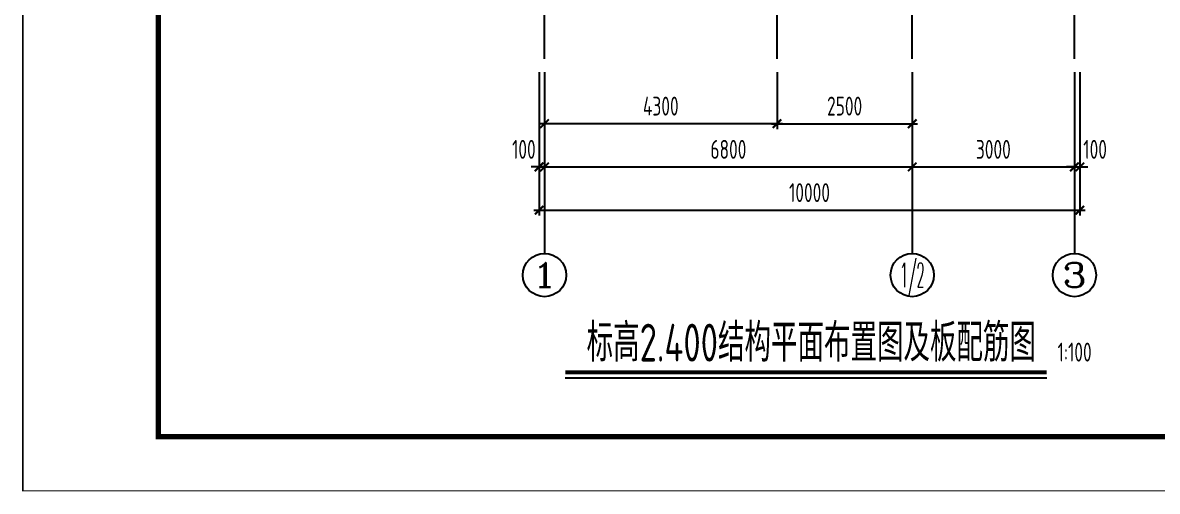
# Model space of a CAD drawing. Extents: x 287149 to 898857, y 100802 to 160212.
# Drawn here: x 710637 to 731619, y 100812 to 109480 of the extents above; entities that cross this region are included whole.
import ezdxf
from ezdxf.enums import TextEntityAlignment as Align

# ---------------------------------------------------------------- set-up
doc = ezdxf.new("R2010")
doc.units = 0
doc.header["$LTSCALE"] = 1000
doc.linetypes.add('DOTE', pattern=[2.42, 2, -0.2, 0.02, -0.2])
doc.layers.get('0').update_dxf_attribs({"linetype": 'CONTINUOUS'})
doc.layers.get('DEFPOINTS').update_dxf_attribs({"linetype": 'CONTINUOUS'})
for name, color, linetype in [('AXIS', 8, 'DOTE'), ('AXIS_DIM', 3, 'CONTINUOUS'), ('AXIS_TEXT', 3, 'CONTINUOUS'), ('FRAME', 3, 'CONTINUOUS'), ('TEXT', 7, 'CONTINUOUS'), ('填充', 8, 'CONTINUOUS'), ('第三道尺寸线', 4, 'CONTINUOUS')]:
    doc.layers.add(name, color=color, linetype=linetype)
doc.styles.add('_AXIS', font='complex.shx', dxfattribs={"bigfont": 'gbcbig.shx'})
doc.styles.add('COMPLEX', font='COMPLEX')
doc.styles.add('TSSD_Dimension', font='tssdeng.shx', dxfattribs={"width": 0.7, "bigfont": 'hztxt.shx'})
doc.styles.add('TSSD_Rein', font='tssdeng.shx', dxfattribs={"width": 0.7, "bigfont": 'hztxt.shx'})
doc.dimstyles.new('TSSD_100_100', dxfattribs={"dimtxt": 350, "dimasz": 150, "dimexe": 100, "dimexo": 250, "dimgap": 150, "dimtad": 1, "dimdec": 0, "dimzin": 0, "dimdsep": 46, "dimtxsty": 'TSSD_Dimension', "dimblk": 'ARCHTICK', "dimcen": 0, "dimdle": 100, "dimclrd": 3, "dimclre": 3, "dimclrt": 7, "dimadec": 0, "dimazin": 0, "dimtfac": 1, "dimtdec": 0, "dimtix": 1, "dimtmove": 2, "dimatfit": 3, "dimfxl": 100, "dimtolj": 1, "dimtzin": 0, "dimarcsym": 0})

# ---------------------------------------------------------------- blocks, each defined once
blk = doc.blocks.new('_ARCHTICK')
at = {"color": 0}
blk.add_lwpolyline([(-0.53, -0.53, 0.25, 0.25, 0), (0.53, 0.53, 0.5, 0.5, 0)], format="xyseb", dxfattribs=at)
blk = doc.blocks.new('*D242')
at = {"layer": 'AXIS_DIM', "color": 3, "lineweight": -2}
for p, q in [((720287, 108562), (720287, 106712)), ((727087, 108562), (727087, 106712)), ((720187, 106812), (727187, 106812))]:
    blk.add_line(p, q, dxfattribs=at)
at = {"layer": 'DEFPOINTS', "color": 0}
for p in [(720287, 108812), (727087, 108812), (727087, 106812)]:
    blk.add_point(p, dxfattribs=at)
at = {"layer": 'AXIS_DIM', "color": 3, "lineweight": -2, "xscale": 150, "yscale": 150, "zscale": 150, "rotation": 180}
blk.add_blockref('_ARCHTICK', (720287, 106812), dxfattribs=at)
at = {"layer": 'AXIS_DIM', "color": 3, "lineweight": -2, "xscale": 150, "yscale": 150, "zscale": 150}
blk.add_blockref('_ARCHTICK', (727087, 106812), dxfattribs=at)
at = {"layer": 'AXIS_DIM', "color": 7, "insert": (723687, 107137), "char_height": 350, "attachment_point": 5, "style": 'TSSD_Dimension'}
blk.add_mtext('\\A1;6800', dxfattribs=at)
blk = doc.blocks.new('*D243')
at = {"layer": 'AXIS_DIM', "color": 3, "lineweight": -2}
for p, q in [((727087, 108562), (727087, 106712)), ((730087, 108562), (730087, 106712)), ((726987, 106812), (730187, 106812))]:
    blk.add_line(p, q, dxfattribs=at)
at = {"layer": 'DEFPOINTS', "color": 0}
for p in [(727087, 108812), (730087, 108812), (730087, 106812)]:
    blk.add_point(p, dxfattribs=at)
at = {"layer": 'AXIS_DIM', "color": 3, "lineweight": -2, "xscale": 150, "yscale": 150, "zscale": 150, "rotation": 180}
blk.add_blockref('_ARCHTICK', (727087, 106812), dxfattribs=at)
at = {"layer": 'AXIS_DIM', "color": 3, "lineweight": -2, "xscale": 150, "yscale": 150, "zscale": 150}
blk.add_blockref('_ARCHTICK', (730087, 106812), dxfattribs=at)
at = {"layer": 'AXIS_DIM', "color": 7, "insert": (728587, 107137), "char_height": 350, "attachment_point": 5, "style": 'TSSD_Dimension'}
blk.add_mtext('\\A1;3000', dxfattribs=at)
blk = doc.blocks.new('*D244')
at = {"layer": 'AXIS_DIM', "color": 3, "lineweight": -2}
for p, q in [((720187, 108562), (720187, 105912)), ((730187, 108562), (730187, 105912)), ((720087, 106012), (730287, 106012))]:
    blk.add_line(p, q, dxfattribs=at)
at = {"layer": 'DEFPOINTS', "color": 0}
for p in [(720187, 108812), (730187, 108812), (730187, 106012)]:
    blk.add_point(p, dxfattribs=at)
at = {"layer": 'AXIS_DIM', "color": 3, "lineweight": -2, "xscale": 150, "yscale": 150, "zscale": 150, "rotation": 180}
blk.add_blockref('_ARCHTICK', (720187, 106012), dxfattribs=at)
at = {"layer": 'AXIS_DIM', "color": 3, "lineweight": -2, "xscale": 150, "yscale": 150, "zscale": 150}
blk.add_blockref('_ARCHTICK', (730187, 106012), dxfattribs=at)
at = {"layer": 'AXIS_DIM', "color": 7, "insert": (725187, 106337), "char_height": 350, "attachment_point": 5, "style": 'TSSD_Dimension'}
blk.add_mtext('\\A1;10000', dxfattribs=at)
blk = doc.blocks.new('*D245')
at = {"layer": 'AXIS_DIM', "color": 3, "lineweight": -2}
for p, q in [((730087, 108562), (730087, 106712)), ((730187, 108562), (730187, 106712)), ((730087, 106812), (729937, 106812)), ((730087, 106812), (730187, 106812)), ((730187, 106812), (730337, 106812))]:
    blk.add_line(p, q, dxfattribs=at)
at = {"layer": 'DEFPOINTS', "color": 0}
for p in [(730087, 108812), (730187, 108812), (730187, 106812)]:
    blk.add_point(p, dxfattribs=at)
at = {"layer": 'AXIS_DIM', "color": 3, "lineweight": -2, "xscale": 150, "yscale": 150, "zscale": 150}
blk.add_blockref('_ARCHTICK', (730087, 106812), dxfattribs=at)
at = {"layer": 'AXIS_DIM', "color": 3, "lineweight": -2, "xscale": 150, "yscale": 150, "zscale": 150, "rotation": 180}
blk.add_blockref('_ARCHTICK', (730187, 106812), dxfattribs=at)
at = {"layer": 'AXIS_DIM', "color": 7, "insert": (730469, 107137), "char_height": 350, "attachment_point": 5, "style": 'TSSD_Dimension'}
blk.add_mtext('\\A1;100', dxfattribs=at)
blk = doc.blocks.new('*D246')
at = {"layer": 'AXIS_DIM', "color": 3, "lineweight": -2}
for p, q in [((720187, 108562), (720187, 106712)), ((720287, 108562), (720287, 106712)), ((720187, 106812), (720037, 106812)), ((720287, 106812), (720187, 106812)), ((720287, 106812), (720437, 106812))]:
    blk.add_line(p, q, dxfattribs=at)
at = {"layer": 'DEFPOINTS', "color": 0}
for p in [(720187, 108812), (720287, 108812), (720187, 106812)]:
    blk.add_point(p, dxfattribs=at)
at = {"layer": 'AXIS_DIM', "color": 3, "lineweight": -2, "xscale": 150, "yscale": 150, "zscale": 150}
blk.add_blockref('_ARCHTICK', (720187, 106812), dxfattribs=at)
at = {"layer": 'AXIS_DIM', "color": 3, "lineweight": -2, "xscale": 150, "yscale": 150, "zscale": 150, "rotation": 180}
blk.add_blockref('_ARCHTICK', (720287, 106812), dxfattribs=at)
at = {"layer": 'AXIS_DIM', "color": 7, "insert": (719905, 107137), "char_height": 350, "attachment_point": 5, "style": 'TSSD_Dimension'}
blk.add_mtext('\\A1;100', dxfattribs=at)
blk = doc.blocks.new('_AXISO')
blk.add_circle((0, 0), 0.5)
at = {"layer": 'AXIS_TEXT', "style": 'COMPLEX', "width": 1.041667}
blk.add_attdef('A', text='', height=0.56, dxfattribs=at).set_placement((-0.25, -0.28), (0.25, -0.28), align=Align.FIT)
blk = doc.blocks.new('A$C2F0C53E4')
at = {"layer": 'FRAME', "lineweight": 18}
blk.add_line((0, 0), (0, 42000), dxfattribs=at)
at = {"layer": 'FRAME'}
for points in [[(10, 42010, 20, 20, 0), (10, 10, 20, 20, 0), (59410, 10, 20, 20, 0), (59410, 42010, 20, 20, 0)], [(2510, 41010, 100, 100, 0), (2510, 1010, 100, 100, 0), (58410, 1010, 100, 100, 0), (58410, 41010, 100, 100, 0)]]:
    blk.add_lwpolyline(points, format="xyseb", close=True, dxfattribs=at)
blk = doc.blocks.new('*D288')
at = {"layer": 'DEFPOINTS', "color": 0}
for p in [(724587, 108812), (727087, 108812), (727087, 107612)]:
    blk.add_point(p, dxfattribs=at)
at = {"layer": '第三道尺寸线', "color": 3, "lineweight": -2}
for p, q in [((724587, 108562), (724587, 107512)), ((727087, 108562), (727087, 107512)), ((724487, 107612), (727187, 107612))]:
    blk.add_line(p, q, dxfattribs=at)
at = {"layer": '第三道尺寸线', "color": 3, "lineweight": -2, "xscale": 150, "yscale": 150, "zscale": 150, "rotation": 180}
blk.add_blockref('_ARCHTICK', (724587, 107612), dxfattribs=at)
at = {"layer": '第三道尺寸线', "color": 3, "lineweight": -2, "xscale": 150, "yscale": 150, "zscale": 150}
blk.add_blockref('_ARCHTICK', (727087, 107612), dxfattribs=at)
at = {"layer": '第三道尺寸线', "color": 7, "insert": (725837, 107937), "char_height": 350, "attachment_point": 5, "style": 'TSSD_Dimension'}
blk.add_mtext('\\A1;2500', dxfattribs=at)
blk = doc.blocks.new('*D289')
at = {"layer": 'DEFPOINTS', "color": 0}
for p in [(720287, 108812), (724587, 108812), (720287, 107612)]:
    blk.add_point(p, dxfattribs=at)
at = {"layer": '第三道尺寸线', "color": 3, "lineweight": -2}
for p, q in [((720287, 108562), (720287, 107512)), ((724587, 108562), (724587, 107512)), ((724687, 107612), (720187, 107612))]:
    blk.add_line(p, q, dxfattribs=at)
at = {"layer": '第三道尺寸线', "color": 3, "lineweight": -2, "xscale": 150, "yscale": 150, "zscale": 150, "rotation": 180}
blk.add_blockref('_ARCHTICK', (720287, 107612), dxfattribs=at)
at = {"layer": '第三道尺寸线', "color": 3, "lineweight": -2, "xscale": 150, "yscale": 150, "zscale": 150}
blk.add_blockref('_ARCHTICK', (724587, 107612), dxfattribs=at)
at = {"layer": '第三道尺寸线', "color": 7, "insert": (722437, 107937), "char_height": 350, "attachment_point": 5, "style": 'TSSD_Dimension'}
blk.add_mtext('\\A1;4300', dxfattribs=at)

msp = doc.modelspace()

# ---------------------------------------------------------------- linework, layer by layer
at = {"layer": 'AXIS'}
for p, q in [((720286.971, 108811.708), (720286.971, 137111.708)), ((730086.971, 108811.708), (730086.971, 137111.708)), ((724586.971, 108811.708), (724586.971, 116961.708)), ((727086.971, 108811.708), (727086.971, 116961.708))]:
    msp.add_line(p, q, dxfattribs=at)
at = {"layer": 'AXIS_TEXT'}
for p, q in [((720286.971, 108561.708), (720286.971, 105211.785)), ((727086.971, 108561.708), (727086.971, 105211.785)), ((730086.971, 108561.708), (730086.971, 105211.785))]:
    msp.add_line(p, q, dxfattribs=at)
at = {"layer": 'TEXT'}
msp.add_line((720669.899, 102911.785), (729574.883, 102911.785), dxfattribs=at)
at = {"layer": 'TEXT', "const_width": 70}
msp.add_lwpolyline([(729574.883, 103011.785), (720669.899, 103011.785)], dxfattribs=at)

# ---------------------------------------------------------------- block references
at = {"layer": 'AXIS_TEXT'}
ref = msp.add_blockref('_AXISO', (720286.971, 104811.785), dxfattribs=dict(at, xscale=800, yscale=800, zscale=800))
ref.add_attrib('A', '1', dxfattribs={"height": 452.548, "style": '_AXIS', "width": 2.333333}).set_placement((720060.697, 104585.51), (720513.246, 104585.51), align=Align.FIT)
ref = msp.add_blockref('_AXISO', (727086.971, 104811.785), dxfattribs=dict(at, xscale=800, yscale=800, zscale=800))
ref.add_attrib('A', '1/2', dxfattribs={"height": 452.5483, "style": '_AXIS', "width": 0.411765}).set_placement((726860.697, 104585.51), (727313.246, 104585.51), align=Align.FIT)
ref = msp.add_blockref('_AXISO', (730086.971, 104811.785), dxfattribs=dict(at, xscale=800, yscale=800, zscale=800))
ref.add_attrib('A', '3', dxfattribs={"height": 452.548, "style": '_AXIS', "width": 1.5}).set_placement((729860.697, 104585.51), (730313.246, 104585.51), align=Align.FIT)
at = {"layer": '填充'}
msp.add_blockref('A$C2F0C53E4', (710636.971, 100811.708), dxfattribs=at)

# ---------------------------------------------------------------- texts
at = {"layer": 'TEXT', "linetype": 'ByBlock', "style": 'TSSD_Rein', "width": 0.7}
msp.add_text('标高2.400结构平面布置图及板配筋图', height=700, dxfattribs=at).set_placement((729374.883, 103211.785), align=Align.RIGHT)
msp.add_text('1:100', height=350, dxfattribs=at).set_placement((729774.883, 103211.785))

# ---------------------------------------------------------------- dimensions: what is measured, and where the dimension line sits
at = {"layer": 'AXIS_DIM'}
dim = msp.add_linear_dim(base=(720186.971, 106811.785), p1=(720286.971, 108811.708), p2=(720186.971, 108811.708), angle=180, dimstyle='TSSD_100_100', dxfattribs=at)
dim.commit()
dim.dimension.update_dxf_attribs({"geometry": '*D246', "text_midpoint": (719904.728, 107136.785), "dimtype": 160})
for p1, p2, distance, picture, middle in [((720186.971, 108811.708), (730186.971, 108811.708), -2799.923, '*D244', (725186.971, 106336.785)), ((720286.971, 108811.708), (727086.971, 108811.708), -1999.923, '*D242', (723686.971, 107136.785)), ((727086.971, 108811.708), (730086.971, 108811.708), -1999.923, '*D243', (728586.971, 107136.785))]:
    dim = msp.add_aligned_dim(p1=p1, p2=p2, distance=distance, dimstyle='TSSD_100_100', dxfattribs=at)
    dim.commit()
    dim.dimension.update_dxf_attribs({"geometry": picture, "text_midpoint": middle})
dim = msp.add_linear_dim(base=(730186.971, 106811.785), p1=(730086.971, 108811.708), p2=(730186.971, 108811.708), dimstyle='TSSD_100_100', dxfattribs=at)
dim.commit()
dim.dimension.update_dxf_attribs({"geometry": '*D245', "text_midpoint": (730469.215, 107136.785), "dimtype": 160})
at = {"layer": '第三道尺寸线'}
for base, p2, picture, middle in [((720286.971, 107611.785), (720286.971, 108811.708), '*D289', (722436.971, 107936.785)), ((727086.971, 107611.785), (727086.971, 108811.708), '*D288', (725836.971, 107936.785))]:
    dim = msp.add_linear_dim(base=base, p1=(724586.971, 108811.708), p2=p2, angle=180, dimstyle='TSSD_100_100', dxfattribs=at)
    dim.commit()
    dim.dimension.update_dxf_attribs({"geometry": picture, "text_midpoint": middle})

doc.saveas('drawing.dxf')
